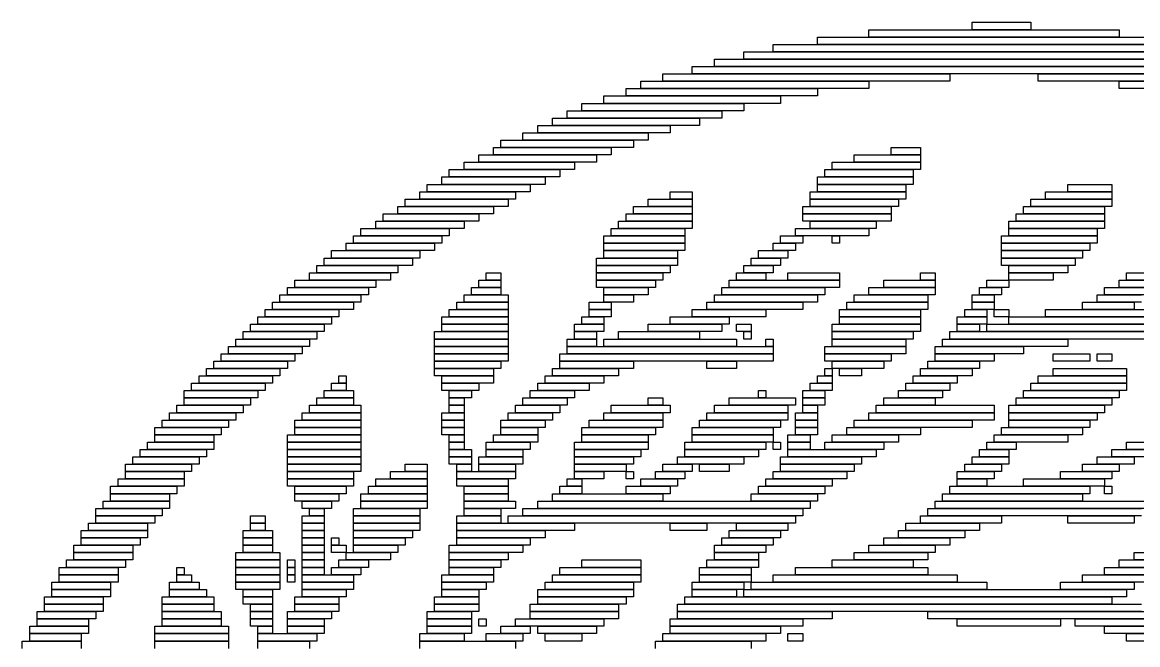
# Model space of a CAD drawing. Extents: x 366 to 658, y 363 to 661.
# Drawn here: x 380 to 531.5, y 576.5 to 661 of the extents above; entities that cross this region are included whole.
import ezdxf

# ---------------------------------------------------------------- set-up
doc = ezdxf.new("R2010")
doc.units = 0

msp = doc.modelspace()

# ---------------------------------------------------------------- linework, layer by layer
for p, q in [((509, 661), (517, 661)), ((509, 660), (509, 661)), ((517, 661), (517, 660)), ((495, 660), (529, 660)), ((495, 659), (495, 660)), ((517, 660), (509, 660)), ((529, 660), (529, 659)), ((482, 658), (542, 658)), ((482, 657), (482, 658)), ((488, 659), (537, 659)), ((488, 658), (488, 659)), ((537, 658), (488, 658)), ((529, 659), (495, 659)), ((474, 656), (551, 656)), ((474, 655), (474, 656)), ((478, 657), (547, 657)), ((478, 656), (478, 657)), ((547, 656), (478, 656)), ((542, 657), (482, 657)), ((471, 655), (554, 655)), ((471, 654), (471, 655)), ((551, 655), (474, 655)), ((464, 653), (495, 653)), ((464, 652), (464, 653)), ((467, 654), (506, 654)), ((467, 653), (467, 654)), ((506, 653), (467, 653)), ((554, 654), (471, 654)), ((495, 653), (495, 652)), ((506, 654), (506, 653)), ((518, 654), (557, 654)), ((518, 653), (518, 654)), ((557, 653), (518, 653)), ((529, 653), (560, 653)), ((529, 652), (529, 653)), ((462, 652), (488, 652)), ((462, 651), (462, 652)), ((495, 652), (464, 652)), ((488, 652), (488, 651)), ((560, 652), (529, 652)), ((456, 650), (478, 650)), ((456, 649), (456, 650)), ((459, 651), (483, 651)), ((459, 650), (459, 651)), ((483, 650), (459, 650)), ((488, 651), (462, 651)), ((478, 650), (478, 649)), ((483, 651), (483, 650)), ((454, 649), (475, 649)), ((454, 648), (454, 649)), ((478, 649), (456, 649)), ((475, 649), (475, 648)), ((450, 647), (468, 647)), ((450, 646), (450, 647)), ((452, 648), (472, 648)), ((452, 647), (452, 648)), ((472, 647), (452, 647)), ((475, 648), (454, 648)), ((468, 647), (468, 646)), ((472, 648), (472, 647)), ((448, 646), (465, 646)), ((448, 645), (448, 646)), ((468, 646), (450, 646)), ((465, 646), (465, 645)), ((444, 644), (460, 644)), ((444, 643), (444, 644)), ((445, 645), (463, 645)), ((445, 644), (445, 645)), ((463, 644), (445, 644)), ((465, 645), (448, 645)), ((460, 644), (460, 643)), ((463, 645), (463, 644)), ((498, 644), (502, 644)), ((498, 643), (498, 644)), ((502, 644), (502, 643)), ((442, 643), (458, 643)), ((442, 642), (442, 643)), ((460, 643), (444, 643)), ((458, 643), (458, 642)), ((493, 643), (502, 643)), ((493, 642), (493, 643)), ((502, 643), (498, 643)), ((502, 643), (502, 642)), ((438, 641), (453, 641)), ((438, 640), (438, 641)), ((440, 642), (455, 642)), ((440, 641), (440, 642)), ((455, 641), (440, 641)), ((458, 642), (442, 642)), ((453, 641), (453, 640)), ((455, 642), (455, 641)), ((489, 641), (501, 641)), ((489, 640), (489, 641)), ((490, 642), (502, 642)), ((490, 641), (490, 642)), ((502, 641), (490, 641)), ((502, 642), (493, 642)), ((501, 641), (501, 640)), ((502, 642), (502, 641)), ((437, 640), (451, 640)), ((437, 639), (437, 640)), ((453, 640), (438, 640)), ((451, 640), (451, 639)), ((488, 640), (501, 640)), ((488, 639), (488, 640)), ((501, 640), (489, 640)), ((501, 640), (501, 639)), ((434, 638), (447, 638)), ((434, 637), (434, 638)), ((435, 639), (449, 639)), ((435, 638), (435, 639)), ((449, 638), (435, 638)), ((451, 639), (437, 639)), ((447, 638), (447, 637)), ((449, 639), (449, 638)), ((468, 638), (471, 638)), ((468, 637), (468, 638)), ((471, 638), (471, 637)), ((487, 638), (500, 638)), ((487, 637), (487, 638)), ((501, 639), (488, 639)), ((488, 639), (500, 639)), ((488, 638), (488, 639)), ((500, 638), (488, 638)), ((500, 639), (500, 638)), ((500, 638), (500, 637)), ((519, 638), (528, 638)), ((519, 637), (519, 638)), ((522, 639), (528, 639)), ((522, 638), (522, 639)), ((528, 638), (522, 638)), ((528, 639), (528, 638)), ((528, 638), (528, 637)), ((432, 637), (446, 637)), ((432, 636), (432, 637)), ((447, 637), (434, 637)), ((446, 637), (446, 636)), ((465, 637), (471, 637)), ((465, 636), (465, 637)), ((471, 637), (468, 637)), ((471, 637), (471, 636)), ((500, 637), (487, 637)), ((487, 637), (499, 637)), ((487, 636), (487, 637)), ((499, 637), (499, 636)), ((517, 637), (528, 637)), ((517, 636), (517, 637)), ((528, 637), (519, 637)), ((528, 637), (528, 636)), ((429, 635), (442, 635)), ((429, 634), (429, 635)), ((431, 636), (444, 636)), ((431, 635), (431, 636)), ((444, 635), (431, 635)), ((446, 636), (432, 636)), ((442, 635), (442, 634)), ((444, 636), (444, 635)), ((462, 635), (471, 635)), ((462, 634), (462, 635)), ((463, 636), (471, 636)), ((463, 635), (463, 636)), ((471, 635), (463, 635)), ((471, 636), (465, 636)), ((471, 636), (471, 635)), ((471, 635), (471, 634)), ((486, 636), (498, 636)), ((486, 635), (486, 636)), ((498, 635), (486, 635)), ((486, 635), (498, 635)), ((486, 634), (486, 635)), ((499, 636), (487, 636)), ((498, 636), (498, 635)), ((498, 635), (498, 634)), ((515, 635), (527, 635)), ((515, 634), (515, 635)), ((516, 636), (527, 636)), ((516, 635), (516, 636)), ((527, 635), (516, 635)), ((528, 636), (517, 636)), ((527, 636), (527, 635)), ((527, 635), (527, 634)), ((428, 634), (440, 634)), ((428, 633), (428, 634)), ((442, 634), (429, 634)), ((440, 634), (440, 633)), ((461, 634), (471, 634)), ((461, 633), (461, 634)), ((471, 634), (462, 634)), ((471, 634), (471, 633)), ((498, 634), (486, 634)), ((487, 634), (496, 634)), ((487, 633), (487, 634)), ((496, 634), (496, 633)), ((514, 634), (527, 634)), ((514, 633), (514, 634)), ((527, 634), (515, 634)), ((527, 634), (527, 633)), ((425, 632), (437, 632)), ((425, 631), (425, 632)), ((426, 633), (438, 633)), ((426, 632), (426, 633)), ((438, 632), (426, 632)), ((440, 633), (428, 633)), ((437, 632), (437, 631)), ((438, 633), (438, 632)), ((459, 632), (470, 632)), ((459, 631), (459, 632)), ((460, 633), (470, 633)), ((460, 632), (460, 633)), ((470, 632), (460, 632)), ((471, 633), (461, 633)), ((470, 633), (470, 632)), ((470, 632), (470, 631)), ((483, 632), (486, 632)), ((483, 631), (483, 632)), ((485, 633), (495, 633)), ((485, 632), (485, 633)), ((495, 632), (485, 632)), ((486, 632), (486, 631)), ((496, 633), (487, 633)), ((490, 632), (491, 632)), ((490, 631), (490, 632)), ((491, 632), (491, 631)), ((495, 633), (495, 632)), ((513, 632), (526, 632)), ((513, 631), (513, 632)), ((527, 633), (514, 633)), ((514, 633), (526, 633)), ((514, 632), (514, 633)), ((526, 632), (514, 632)), ((526, 633), (526, 632)), ((526, 632), (526, 631)), ((424, 631), (436, 631)), ((424, 630), (424, 631)), ((437, 631), (425, 631)), ((436, 631), (436, 630)), ((470, 631), (459, 631)), ((459, 631), (470, 631)), ((459, 630), (459, 631)), ((470, 631), (470, 630)), ((482, 631), (485, 631)), ((482, 630), (482, 631)), ((486, 631), (483, 631)), ((485, 631), (485, 630)), ((491, 631), (490, 631)), ((526, 631), (513, 631)), ((513, 631), (525, 631)), ((513, 630), (513, 631)), ((525, 631), (525, 630)), ((421, 629), (433, 629)), ((421, 628), (421, 629)), ((422, 630), (434, 630)), ((422, 629), (422, 630)), ((434, 629), (422, 629)), ((436, 630), (424, 630)), ((433, 629), (433, 628)), ((434, 630), (434, 629)), ((458, 629), (469, 629)), ((458, 628), (458, 629)), ((470, 630), (459, 630)), ((459, 630), (469, 630)), ((459, 629), (459, 630)), ((469, 629), (459, 629)), ((469, 630), (469, 629)), ((469, 629), (469, 628)), ((479, 629), (483, 629)), ((479, 628), (479, 629)), ((480, 630), (484, 630)), ((480, 629), (480, 630)), ((484, 629), (480, 629)), ((485, 630), (482, 630)), ((483, 629), (483, 628)), ((484, 630), (484, 629)), ((525, 630), (513, 630)), ((513, 630), (524, 630)), ((513, 629), (513, 630)), ((524, 629), (513, 629)), ((513, 629), (523, 629)), ((513, 628), (513, 629)), ((523, 629), (523, 628)), ((524, 630), (524, 629)), ((420, 628), (431, 628)), ((420, 627), (420, 628)), ((433, 628), (421, 628)), ((431, 628), (431, 627)), ((469, 628), (458, 628)), ((458, 628), (468, 628)), ((458, 627), (458, 628)), ((468, 628), (468, 627)), ((478, 628), (482, 628)), ((478, 627), (478, 628)), ((483, 628), (479, 628)), ((482, 628), (482, 627)), ((523, 628), (513, 628)), ((514, 628), (522, 628)), ((514, 627), (514, 628)), ((522, 628), (522, 627)), ((417, 626), (428, 626)), ((417, 625), (417, 626)), ((419, 627), (430, 627)), ((419, 626), (419, 627)), ((430, 626), (419, 626)), ((431, 627), (420, 627)), ((428, 626), (428, 625)), ((430, 627), (430, 626)), ((442, 626), (445, 626)), ((442, 625), (442, 626)), ((443, 627), (445, 627)), ((443, 626), (443, 627)), ((445, 626), (443, 626)), ((445, 627), (445, 626)), ((445, 626), (445, 625)), ((468, 627), (458, 627)), ((458, 627), (467, 627)), ((458, 626), (458, 627)), ((467, 626), (458, 626)), ((458, 626), (466, 626)), ((458, 625), (458, 626)), ((466, 626), (466, 625)), ((467, 627), (467, 626)), ((476, 626), (491, 626)), ((476, 625), (476, 626)), ((477, 627), (481, 627)), ((477, 626), (477, 627)), ((481, 626), (477, 626)), ((482, 627), (478, 627)), ((481, 627), (481, 626)), ((484, 627), (491, 627)), ((484, 626), (484, 627)), ((491, 626), (484, 626)), ((491, 627), (491, 626)), ((491, 626), (491, 625)), ((497, 626), (504, 626)), ((497, 625), (497, 626)), ((502, 627), (504, 627)), ((502, 626), (502, 627)), ((504, 626), (502, 626)), ((504, 627), (504, 626)), ((504, 626), (504, 625)), ((511, 626), (514, 626)), ((511, 625), (511, 626)), ((522, 627), (514, 627)), ((514, 627), (520, 627)), ((514, 626), (514, 627)), ((520, 626), (514, 626)), ((514, 626), (514, 625)), ((520, 627), (520, 626)), ((529, 626), (534, 626)), ((529, 625), (529, 626)), ((530, 627), (535, 627)), ((530, 626), (530, 627)), ((535, 626), (530, 626)), ((416, 625), (427, 625)), ((416, 624), (416, 625)), ((428, 625), (417, 625)), ((427, 625), (427, 624)), ((441, 625), (445, 625)), ((441, 624), (441, 625)), ((445, 625), (442, 625)), ((445, 625), (445, 624)), ((466, 625), (458, 625)), ((459, 625), (465, 625)), ((459, 624), (459, 625)), ((465, 625), (465, 624)), ((475, 625), (489, 625)), ((475, 624), (475, 625)), ((491, 625), (476, 625)), ((489, 625), (489, 624)), ((495, 625), (504, 625)), ((495, 624), (495, 625)), ((504, 625), (497, 625)), ((504, 625), (504, 624)), ((510, 625), (513, 625)), ((510, 624), (510, 625)), ((514, 625), (511, 625)), ((513, 625), (513, 624)), ((527, 625), (533, 625)), ((527, 624), (527, 625)), ((534, 625), (529, 625)), ((414, 623), (425, 623)), ((414, 622), (414, 623)), ((415, 624), (426, 624)), ((415, 623), (415, 624)), ((426, 623), (415, 623)), ((427, 624), (416, 624)), ((425, 623), (425, 622)), ((426, 624), (426, 623)), ((439, 623), (446, 623)), ((439, 622), (439, 623)), ((440, 624), (446, 624)), ((440, 623), (440, 624)), ((446, 623), (440, 623)), ((445, 624), (441, 624)), ((446, 624), (446, 623)), ((446, 623), (446, 622)), ((457, 623), (460, 623)), ((457, 622), (457, 623)), ((465, 624), (459, 624)), ((459, 624), (463, 624)), ((459, 623), (459, 624)), ((463, 623), (459, 623)), ((460, 623), (460, 622)), ((463, 624), (463, 623)), ((473, 623), (486, 623)), ((473, 622), (473, 623)), ((474, 624), (488, 624)), ((474, 623), (474, 624)), ((488, 623), (474, 623)), ((489, 624), (475, 624)), ((486, 623), (486, 622)), ((488, 624), (488, 623)), ((492, 623), (503, 623)), ((492, 622), (492, 623)), ((493, 624), (503, 624)), ((493, 623), (493, 624)), ((503, 623), (493, 623)), ((504, 624), (495, 624)), ((503, 624), (503, 623)), ((503, 623), (503, 622)), ((509, 624), (512, 624)), ((509, 623), (509, 624)), ((512, 623), (509, 623)), ((509, 623), (512, 623)), ((509, 622), (509, 623)), ((513, 624), (510, 624)), ((512, 624), (512, 623)), ((512, 623), (512, 622)), ((524, 623), (531, 623)), ((524, 622), (524, 623)), ((526, 624), (532, 624)), ((526, 623), (526, 624)), ((532, 623), (526, 623)), ((533, 624), (527, 624)), ((531, 623), (531, 622)), ((413, 622), (423, 622)), ((413, 621), (413, 622)), ((425, 622), (414, 622)), ((423, 622), (423, 621)), ((438, 622), (446, 622)), ((438, 621), (438, 622)), ((446, 622), (439, 622)), ((446, 622), (446, 621)), ((460, 622), (457, 622)), ((457, 622), (460, 622)), ((457, 621), (457, 622)), ((460, 622), (460, 621)), ((471, 622), (481, 622)), ((471, 621), (471, 622)), ((486, 622), (473, 622)), ((481, 622), (481, 621)), ((491, 622), (502, 622)), ((491, 621), (491, 622)), ((503, 622), (492, 622)), ((502, 622), (502, 621)), ((508, 622), (511, 622)), ((508, 621), (508, 622)), ((512, 622), (509, 622)), ((511, 622), (511, 621)), ((512, 622), (514, 622)), ((512, 621), (512, 622)), ((514, 622), (514, 621)), ((519, 622), (543, 622)), ((519, 621), (519, 622)), ((531, 622), (524, 622)), ((411, 620), (421, 620)), ((411, 619), (411, 620)), ((412, 621), (422, 621)), ((412, 620), (412, 621)), ((422, 620), (412, 620)), ((423, 621), (413, 621)), ((421, 620), (421, 619)), ((422, 621), (422, 620)), ((437, 621), (446, 621)), ((437, 620), (437, 621)), ((446, 620), (437, 620)), ((437, 620), (446, 620)), ((437, 619), (437, 620)), ((446, 621), (438, 621)), ((446, 621), (446, 620)), ((446, 620), (446, 619)), ((455, 620), (459, 620)), ((455, 619), (455, 620)), ((456, 621), (459, 621)), ((456, 620), (456, 621)), ((459, 620), (456, 620)), ((460, 621), (457, 621)), ((459, 621), (459, 620)), ((459, 620), (459, 619)), ((465, 620), (475, 620)), ((465, 619), (465, 620)), ((468, 621), (476, 621)), ((468, 620), (468, 621)), ((476, 620), (468, 620)), ((481, 621), (471, 621)), ((475, 620), (475, 619)), ((476, 621), (476, 620)), ((477, 620), (479, 620)), ((477, 619), (477, 620)), ((479, 620), (479, 619)), ((490, 620), (502, 620)), ((490, 619), (490, 620)), ((502, 621), (491, 621)), ((491, 621), (502, 621)), ((491, 620), (491, 621)), ((502, 620), (491, 620)), ((502, 621), (502, 620)), ((502, 620), (502, 619)), ((507, 621), (511, 621)), ((507, 620), (507, 621)), ((511, 620), (507, 620)), ((507, 620), (510, 620)), ((507, 619), (507, 620)), ((511, 621), (508, 621)), ((510, 620), (510, 619)), ((511, 621), (511, 620)), ((511, 620), (538, 620)), ((511, 619), (511, 620)), ((514, 621), (512, 621)), ((514, 621), (540, 621)), ((514, 620), (514, 621)), ((540, 620), (514, 620)), ((543, 621), (519, 621)), ((410, 619), (420, 619)), ((410, 618), (410, 619)), ((421, 619), (411, 619)), ((420, 619), (420, 618)), ((436, 619), (446, 619)), ((436, 618), (436, 619)), ((446, 619), (437, 619)), ((446, 619), (446, 618)), ((459, 619), (455, 619)), ((455, 619), (458, 619)), ((455, 618), (455, 619)), ((458, 619), (458, 618)), ((461, 619), (472, 619)), ((461, 618), (461, 619)), ((475, 619), (465, 619)), ((472, 619), (472, 618)), ((479, 619), (477, 619)), ((478, 619), (479, 619)), ((478, 618), (478, 619)), ((479, 619), (479, 618)), ((502, 619), (490, 619)), ((490, 619), (501, 619)), ((490, 618), (490, 619)), ((501, 619), (501, 618)), ((506, 619), (535, 619)), ((506, 618), (506, 619)), ((510, 619), (507, 619)), ((538, 619), (511, 619)), ((408, 617), (418, 617)), ((408, 616), (408, 617)), ((409, 618), (419, 618)), ((409, 617), (409, 618)), ((419, 617), (409, 617)), ((420, 618), (410, 618)), ((418, 617), (418, 616)), ((419, 618), (419, 617)), ((446, 618), (436, 618)), ((436, 618), (446, 618)), ((436, 617), (436, 618)), ((446, 617), (436, 617)), ((436, 617), (446, 617)), ((436, 616), (436, 617)), ((446, 618), (446, 617)), ((446, 617), (446, 616)), ((454, 618), (458, 618)), ((454, 617), (454, 618)), ((458, 617), (454, 617)), ((454, 617), (482, 617)), ((454, 616), (454, 617)), ((458, 618), (455, 618)), ((458, 618), (458, 617)), ((459, 618), (477, 618)), ((459, 617), (459, 618)), ((477, 617), (459, 617)), ((472, 618), (461, 618)), ((477, 618), (477, 617)), ((479, 618), (478, 618)), ((481, 618), (482, 618)), ((481, 617), (481, 618)), ((482, 617), (481, 617)), ((482, 618), (482, 617)), ((482, 617), (482, 616)), ((489, 617), (500, 617)), ((489, 616), (489, 617)), ((501, 618), (490, 618)), ((490, 618), (500, 618)), ((490, 617), (490, 618)), ((500, 617), (490, 617)), ((500, 618), (500, 617)), ((500, 617), (500, 616)), ((504, 617), (516, 617)), ((504, 616), (504, 617)), ((505, 618), (522, 618)), ((505, 617), (505, 618)), ((522, 617), (505, 617)), ((535, 618), (506, 618)), ((516, 617), (516, 616)), ((522, 618), (522, 617)), ((407, 616), (417, 616)), ((407, 615), (407, 616)), ((418, 616), (408, 616)), ((417, 616), (417, 615)), ((446, 616), (436, 616)), ((436, 616), (446, 616)), ((436, 615), (436, 616)), ((446, 616), (446, 615)), ((453, 616), (482, 616)), ((453, 615), (453, 616)), ((482, 616), (454, 616)), ((482, 616), (482, 615)), ((500, 616), (489, 616)), ((489, 616), (498, 616)), ((489, 615), (489, 616)), ((498, 616), (498, 615)), ((516, 616), (504, 616)), ((504, 616), (512, 616)), ((504, 615), (504, 616)), ((512, 616), (512, 615)), ((520, 616), (525, 616)), ((520, 615), (520, 616)), ((525, 616), (525, 615)), ((526, 616), (528, 616)), ((526, 615), (526, 616)), ((528, 616), (528, 615)), ((405, 614), (415, 614)), ((405, 613), (405, 614)), ((406, 615), (416, 615)), ((406, 614), (406, 615)), ((416, 614), (406, 614)), ((417, 615), (407, 615)), ((415, 614), (415, 613)), ((416, 615), (416, 614)), ((446, 615), (436, 615)), ((436, 615), (445, 615)), ((436, 614), (436, 615)), ((445, 614), (436, 614)), ((436, 614), (444, 614)), ((436, 613), (436, 614)), ((444, 614), (444, 613)), ((445, 615), (445, 614)), ((452, 614), (461, 614)), ((452, 613), (452, 614)), ((482, 615), (453, 615)), ((453, 615), (463, 615)), ((453, 614), (453, 615)), ((463, 614), (453, 614)), ((461, 614), (461, 613)), ((463, 615), (463, 614)), ((473, 615), (477, 615)), ((473, 614), (473, 615)), ((477, 614), (473, 614)), ((477, 615), (477, 614)), ((498, 615), (489, 615)), ((489, 614), (490, 614)), ((489, 613), (489, 614)), ((490, 615), (497, 615)), ((490, 614), (490, 615)), ((497, 614), (490, 614)), ((490, 614), (490, 613)), ((491, 614), (494, 614)), ((491, 613), (491, 614)), ((494, 614), (494, 613)), ((497, 615), (497, 614)), ((502, 614), (509, 614)), ((502, 613), (502, 614)), ((503, 615), (510, 615)), ((503, 614), (503, 615)), ((510, 614), (503, 614)), ((512, 615), (504, 615)), ((509, 614), (509, 613)), ((510, 615), (510, 614)), ((525, 615), (520, 615)), ((520, 614), (530, 614)), ((520, 613), (520, 614)), ((528, 615), (526, 615)), ((530, 614), (530, 613)), ((404, 613), (414, 613)), ((404, 612), (404, 613)), ((415, 613), (405, 613)), ((414, 613), (414, 612)), ((423, 613), (424, 613)), ((423, 612), (423, 613)), ((424, 613), (424, 612)), ((444, 613), (436, 613)), ((437, 613), (444, 613)), ((437, 612), (437, 613)), ((444, 613), (444, 612)), ((451, 613), (459, 613)), ((451, 612), (451, 613)), ((461, 613), (452, 613)), ((459, 613), (459, 612)), ((488, 613), (490, 613)), ((488, 612), (488, 613)), ((490, 613), (489, 613)), ((490, 613), (490, 612)), ((494, 613), (491, 613)), ((501, 613), (507, 613)), ((501, 612), (501, 613)), ((509, 613), (502, 613)), ((507, 613), (507, 612)), ((518, 613), (530, 613)), ((518, 612), (518, 613)), ((530, 613), (520, 613)), ((530, 613), (530, 612)), ((402, 611), (412, 611)), ((402, 610), (402, 611)), ((403, 612), (413, 612)), ((403, 611), (403, 612)), ((413, 611), (403, 611)), ((414, 612), (404, 612)), ((412, 611), (412, 610)), ((413, 612), (413, 611)), ((421, 611), (425, 611)), ((421, 610), (421, 611)), ((422, 612), (424, 612)), ((422, 611), (422, 612)), ((424, 611), (422, 611)), ((424, 612), (423, 612)), ((424, 612), (424, 611)), ((425, 611), (425, 610)), ((444, 612), (437, 612)), ((437, 612), (442, 612)), ((437, 611), (437, 612)), ((442, 611), (437, 611)), ((438, 611), (441, 611)), ((438, 610), (438, 611)), ((441, 611), (441, 610)), ((442, 612), (442, 611)), ((449, 611), (455, 611)), ((449, 610), (449, 611)), ((450, 612), (457, 612)), ((450, 611), (450, 612)), ((457, 611), (450, 611)), ((459, 612), (451, 612)), ((455, 611), (455, 610)), ((457, 612), (457, 611)), ((480, 611), (481, 611)), ((480, 610), (480, 611)), ((481, 611), (481, 610)), ((486, 611), (489, 611)), ((486, 610), (486, 611)), ((487, 612), (490, 612)), ((487, 611), (487, 612)), ((490, 611), (487, 611)), ((490, 612), (488, 612)), ((489, 611), (489, 610)), ((490, 612), (490, 611)), ((499, 611), (505, 611)), ((499, 610), (499, 611)), ((500, 612), (506, 612)), ((500, 611), (500, 612)), ((506, 611), (500, 611)), ((507, 612), (501, 612)), ((505, 611), (505, 610)), ((506, 612), (506, 611)), ((516, 611), (529, 611)), ((516, 610), (516, 611)), ((517, 612), (530, 612)), ((517, 611), (517, 612)), ((530, 611), (517, 611)), ((530, 612), (518, 612)), ((529, 611), (529, 610)), ((530, 612), (530, 611)), ((412, 610), (402, 610)), ((402, 610), (411, 610)), ((402, 609), (402, 610)), ((411, 610), (411, 609)), ((420, 610), (425, 610)), ((420, 609), (420, 610)), ((425, 610), (421, 610)), ((425, 610), (425, 609)), ((441, 610), (438, 610)), ((438, 610), (440, 610)), ((438, 609), (438, 610)), ((440, 610), (440, 609)), ((448, 610), (454, 610)), ((448, 609), (448, 610)), ((455, 610), (449, 610)), ((454, 610), (454, 609)), ((465, 610), (467, 610)), ((465, 609), (465, 610)), ((467, 610), (467, 609)), ((476, 610), (485, 610)), ((476, 609), (476, 610)), ((481, 610), (480, 610)), ((485, 610), (485, 609)), ((489, 610), (486, 610)), ((486, 610), (489, 610)), ((486, 609), (486, 610)), ((489, 610), (489, 609)), ((497, 610), (504, 610)), ((497, 609), (497, 610)), ((505, 610), (499, 610)), ((504, 610), (504, 609)), ((515, 610), (528, 610)), ((515, 609), (515, 610)), ((529, 610), (516, 610)), ((528, 610), (528, 609)), ((400, 608), (409, 608)), ((400, 607), (400, 608)), ((401, 609), (410, 609)), ((401, 608), (401, 609)), ((410, 608), (401, 608)), ((411, 609), (402, 609)), ((409, 608), (409, 607)), ((410, 609), (410, 608)), ((418, 608), (426, 608)), ((418, 607), (418, 608)), ((419, 609), (426, 609)), ((419, 608), (419, 609)), ((426, 608), (419, 608)), ((425, 609), (420, 609)), ((426, 609), (426, 608)), ((426, 608), (426, 607)), ((437, 608), (440, 608)), ((437, 607), (437, 608)), ((440, 609), (438, 609)), ((438, 609), (440, 609)), ((438, 608), (438, 609)), ((440, 608), (438, 608)), ((440, 609), (440, 608)), ((440, 608), (440, 607)), ((446, 608), (452, 608)), ((446, 607), (446, 608)), ((447, 609), (453, 609)), ((447, 608), (447, 609)), ((453, 608), (447, 608)), ((454, 609), (448, 609)), ((452, 608), (452, 607)), ((453, 609), (453, 608)), ((459, 608), (467, 608)), ((459, 607), (459, 608)), ((460, 609), (468, 609)), ((460, 608), (460, 609)), ((468, 608), (460, 608)), ((467, 609), (465, 609)), ((467, 608), (467, 607)), ((468, 609), (468, 608)), ((473, 608), (484, 608)), ((473, 607), (473, 608)), ((474, 609), (484, 609)), ((474, 608), (474, 609)), ((484, 608), (474, 608)), ((485, 609), (476, 609)), ((484, 609), (484, 608)), ((484, 608), (484, 607)), ((485, 608), (488, 608)), ((485, 607), (485, 608)), ((489, 609), (486, 609)), ((486, 609), (488, 609)), ((486, 608), (486, 609)), ((488, 608), (486, 608)), ((488, 609), (488, 608)), ((488, 608), (488, 607)), ((495, 608), (512, 608)), ((495, 607), (495, 608)), ((496, 609), (512, 609)), ((496, 608), (496, 609)), ((512, 608), (496, 608)), ((504, 609), (497, 609)), ((512, 609), (512, 608)), ((512, 608), (512, 607)), ((514, 609), (527, 609)), ((514, 608), (514, 609)), ((527, 608), (514, 608)), ((514, 608), (526, 608)), ((514, 607), (514, 608)), ((528, 609), (515, 609)), ((526, 608), (526, 607)), ((527, 609), (527, 608)), ((398, 606), (407, 606)), ((398, 605), (398, 606)), ((399, 607), (408, 607)), ((399, 606), (399, 607)), ((408, 606), (399, 606)), ((409, 607), (400, 607)), ((407, 606), (407, 605)), ((408, 607), (408, 606)), ((417, 607), (426, 607)), ((417, 606), (417, 607)), ((426, 606), (417, 606)), ((417, 606), (426, 606)), ((417, 605), (417, 606)), ((426, 607), (418, 607)), ((426, 607), (426, 606)), ((426, 606), (426, 605)), ((440, 607), (437, 607)), ((437, 607), (440, 607)), ((437, 606), (437, 607)), ((440, 606), (437, 606)), ((437, 606), (440, 606)), ((437, 605), (437, 606)), ((440, 607), (440, 606)), ((440, 606), (440, 605)), ((445, 607), (451, 607)), ((445, 606), (445, 607)), ((451, 606), (445, 606)), ((445, 606), (450, 606)), ((445, 605), (445, 606)), ((452, 607), (446, 607)), ((450, 606), (450, 605)), ((451, 607), (451, 606)), ((456, 606), (466, 606)), ((456, 605), (456, 606)), ((457, 607), (467, 607)), ((457, 606), (457, 607)), ((467, 606), (457, 606)), ((467, 607), (459, 607)), ((466, 606), (466, 605)), ((467, 607), (467, 606)), ((471, 606), (482, 606)), ((471, 605), (471, 606)), ((472, 607), (483, 607)), ((472, 606), (472, 607)), ((483, 606), (472, 606)), ((484, 607), (473, 607)), ((482, 606), (482, 605)), ((483, 607), (483, 606)), ((488, 607), (485, 607)), ((485, 607), (488, 607)), ((485, 606), (485, 607)), ((488, 606), (485, 606)), ((485, 606), (488, 606)), ((485, 605), (485, 606)), ((488, 607), (488, 606)), ((488, 606), (488, 605)), ((492, 606), (502, 606)), ((492, 605), (492, 606)), ((493, 607), (509, 607)), ((493, 606), (493, 607)), ((509, 606), (493, 606)), ((512, 607), (495, 607)), ((502, 606), (502, 605)), ((509, 607), (509, 606)), ((513, 606), (524, 606)), ((513, 605), (513, 606)), ((526, 607), (514, 607)), ((514, 607), (525, 607)), ((514, 606), (514, 607)), ((525, 606), (514, 606)), ((524, 606), (524, 605)), ((525, 607), (525, 606)), ((407, 605), (398, 605)), ((398, 605), (406, 605)), ((398, 604), (398, 605)), ((406, 605), (406, 604)), ((416, 605), (426, 605)), ((416, 604), (416, 605)), ((426, 605), (417, 605)), ((426, 605), (426, 604)), ((440, 605), (437, 605)), ((438, 605), (440, 605)), ((438, 604), (438, 605)), ((440, 605), (440, 604)), ((444, 605), (450, 605)), ((444, 604), (444, 605)), ((450, 605), (445, 605)), ((450, 605), (450, 604)), ((466, 605), (456, 605)), ((456, 605), (465, 605)), ((456, 604), (456, 605)), ((465, 605), (465, 604)), ((482, 605), (471, 605)), ((471, 605), (482, 605)), ((471, 604), (471, 605)), ((482, 605), (482, 604)), ((484, 605), (487, 605)), ((484, 604), (484, 605)), ((488, 605), (485, 605)), ((487, 605), (487, 604)), ((490, 605), (499, 605)), ((490, 604), (490, 605)), ((502, 605), (492, 605)), ((499, 605), (499, 604)), ((512, 605), (522, 605)), ((512, 604), (512, 605)), ((524, 605), (513, 605)), ((522, 605), (522, 604)), ((396, 603), (405, 603)), ((396, 602), (396, 603)), ((397, 604), (406, 604)), ((397, 603), (397, 604)), ((406, 603), (397, 603)), ((406, 604), (398, 604)), ((405, 603), (405, 602)), ((406, 604), (406, 603)), ((426, 604), (416, 604)), ((416, 604), (426, 604)), ((416, 603), (416, 604)), ((426, 603), (416, 603)), ((416, 603), (426, 603)), ((416, 602), (416, 603)), ((426, 604), (426, 603)), ((426, 603), (426, 602)), ((440, 604), (438, 604)), ((438, 604), (440, 604)), ((438, 603), (438, 604)), ((440, 603), (438, 603)), ((438, 603), (441, 603)), ((438, 602), (438, 603)), ((440, 604), (440, 603)), ((441, 603), (441, 602)), ((443, 604), (449, 604)), ((443, 603), (443, 604)), ((449, 603), (443, 603)), ((443, 603), (448, 603)), ((443, 602), (443, 603)), ((450, 604), (444, 604)), ((448, 603), (448, 602)), ((449, 604), (449, 603)), ((455, 604), (465, 604)), ((455, 603), (455, 604)), ((465, 603), (455, 603)), ((455, 603), (464, 603)), ((455, 602), (455, 603)), ((465, 604), (456, 604)), ((464, 603), (464, 602)), ((465, 604), (465, 603)), ((470, 604), (481, 604)), ((470, 603), (470, 604)), ((481, 603), (470, 603)), ((470, 603), (480, 603)), ((470, 602), (470, 603)), ((482, 604), (471, 604)), ((480, 603), (480, 602)), ((481, 604), (481, 603)), ((482, 604), (483, 604)), ((482, 603), (482, 604)), ((483, 603), (482, 603)), ((483, 604), (483, 603)), ((487, 604), (484, 604)), ((484, 604), (487, 604)), ((484, 603), (484, 604)), ((487, 603), (484, 603)), ((484, 603), (496, 603)), ((484, 602), (484, 603)), ((487, 604), (487, 603)), ((489, 604), (497, 604)), ((489, 603), (489, 604)), ((497, 603), (489, 603)), ((499, 604), (490, 604)), ((496, 603), (496, 602)), ((497, 604), (497, 603)), ((510, 603), (514, 603)), ((510, 602), (510, 603)), ((511, 604), (515, 604)), ((511, 603), (511, 604)), ((515, 603), (511, 603)), ((522, 604), (512, 604)), ((514, 603), (514, 602)), ((515, 604), (515, 603)), ((528, 603), (544, 603)), ((528, 602), (528, 603)), ((530, 604), (545, 604)), ((530, 603), (530, 604)), ((545, 603), (530, 603)), ((395, 602), (404, 602)), ((395, 601), (395, 602)), ((405, 602), (396, 602)), ((404, 602), (404, 601)), ((426, 602), (416, 602)), ((416, 602), (426, 602)), ((416, 601), (416, 602)), ((426, 602), (426, 601)), ((441, 602), (438, 602)), ((438, 602), (441, 602)), ((438, 601), (438, 602)), ((441, 602), (441, 601)), ((442, 602), (448, 602)), ((442, 601), (442, 602)), ((448, 602), (443, 602)), ((448, 602), (448, 601)), ((464, 602), (455, 602)), ((455, 602), (463, 602)), ((455, 601), (455, 602)), ((463, 602), (463, 601)), ((469, 602), (478, 602)), ((469, 601), (469, 602)), ((480, 602), (470, 602)), ((478, 602), (478, 601)), ((483, 602), (494, 602)), ((483, 601), (483, 602)), ((496, 602), (484, 602)), ((494, 602), (494, 601)), ((509, 602), (514, 602)), ((509, 601), (509, 602)), ((514, 602), (510, 602)), ((514, 602), (514, 601)), ((526, 602), (531, 602)), ((526, 601), (526, 602)), ((544, 602), (528, 602)), ((531, 602), (531, 601)), ((394, 601), (403, 601)), ((394, 600), (394, 601)), ((403, 600), (394, 600)), ((394, 600), (402, 600)), ((394, 599), (394, 600)), ((404, 601), (395, 601)), ((402, 600), (402, 599)), ((403, 601), (403, 600)), ((426, 601), (416, 601)), ((416, 601), (426, 601)), ((416, 600), (416, 601)), ((426, 600), (416, 600)), ((416, 600), (425, 600)), ((416, 599), (416, 600)), ((425, 600), (425, 599)), ((426, 601), (426, 600)), ((430, 600), (435, 600)), ((430, 599), (430, 600)), ((432, 601), (435, 601)), ((432, 600), (432, 601)), ((435, 600), (432, 600)), ((435, 601), (435, 600)), ((435, 600), (435, 599)), ((441, 601), (438, 601)), ((439, 601), (441, 601)), ((439, 600), (439, 601)), ((441, 600), (439, 600)), ((439, 600), (447, 600)), ((439, 599), (439, 600)), ((441, 601), (441, 600)), ((448, 601), (442, 601)), ((442, 601), (447, 601)), ((442, 600), (442, 601)), ((447, 600), (442, 600)), ((447, 601), (447, 600)), ((447, 600), (447, 599)), ((463, 601), (455, 601)), ((455, 601), (462, 601)), ((455, 600), (455, 601)), ((462, 600), (455, 600)), ((455, 600), (459, 600)), ((455, 599), (455, 600)), ((459, 600), (459, 599)), ((462, 601), (462, 600)), ((462, 600), (463, 600)), ((462, 599), (462, 600)), ((463, 600), (463, 599)), ((466, 600), (470, 600)), ((466, 599), (466, 600)), ((467, 601), (471, 601)), ((467, 600), (467, 601)), ((471, 600), (467, 600)), ((478, 601), (469, 601)), ((470, 600), (470, 599)), ((471, 601), (471, 600)), ((472, 601), (476, 601)), ((472, 600), (472, 601)), ((476, 600), (472, 600)), ((476, 601), (476, 600)), ((482, 600), (492, 600)), ((482, 599), (482, 600)), ((494, 601), (483, 601)), ((483, 601), (493, 601)), ((483, 600), (483, 601)), ((493, 600), (483, 600)), ((492, 600), (492, 599)), ((493, 601), (493, 600)), ((507, 600), (512, 600)), ((507, 599), (507, 600)), ((508, 601), (513, 601)), ((508, 600), (508, 601)), ((513, 600), (508, 600)), ((514, 601), (509, 601)), ((512, 600), (512, 599)), ((513, 601), (513, 600)), ((521, 600), (528, 600)), ((521, 599), (521, 600)), ((524, 601), (529, 601)), ((524, 600), (524, 601)), ((529, 600), (524, 600)), ((531, 601), (526, 601)), ((528, 600), (528, 599)), ((529, 601), (529, 600)), ((393, 599), (402, 599)), ((393, 598), (393, 599)), ((402, 599), (394, 599)), ((402, 599), (402, 598)), ((425, 599), (416, 599)), ((416, 599), (425, 599)), ((416, 598), (416, 599)), ((425, 599), (425, 598)), ((428, 599), (435, 599)), ((428, 598), (428, 599)), ((435, 599), (430, 599)), ((435, 599), (435, 598)), ((447, 599), (439, 599)), ((439, 599), (446, 599)), ((439, 598), (439, 599)), ((446, 599), (446, 598)), ((454, 599), (456, 599)), ((454, 598), (454, 599)), ((459, 599), (455, 599)), ((456, 599), (456, 598)), ((463, 599), (462, 599)), ((464, 599), (469, 599)), ((464, 598), (464, 599)), ((470, 599), (466, 599)), ((469, 599), (469, 598)), ((481, 599), (490, 599)), ((481, 598), (481, 599)), ((492, 599), (482, 599)), ((490, 599), (490, 598)), ((512, 599), (507, 599)), ((507, 599), (511, 599)), ((507, 598), (507, 599)), ((511, 599), (511, 598)), ((516, 599), (527, 599)), ((516, 598), (516, 599)), ((528, 599), (521, 599)), ((527, 599), (527, 598)), ((392, 598), (401, 598)), ((392, 597), (392, 598)), ((401, 597), (392, 597)), ((392, 597), (400, 597)), ((392, 596), (392, 597)), ((402, 598), (393, 598)), ((400, 597), (400, 596)), ((401, 598), (401, 597)), ((425, 598), (416, 598)), ((417, 598), (424, 598)), ((417, 597), (417, 598)), ((424, 597), (417, 597)), ((417, 597), (423, 597)), ((417, 596), (417, 597)), ((423, 597), (423, 596)), ((424, 598), (424, 597)), ((426, 597), (435, 597)), ((426, 596), (426, 597)), ((427, 598), (435, 598)), ((427, 597), (427, 598)), ((435, 597), (427, 597)), ((435, 598), (428, 598)), ((435, 598), (435, 597)), ((435, 597), (435, 596)), ((446, 598), (439, 598)), ((440, 598), (446, 598)), ((440, 597), (440, 598)), ((446, 597), (440, 597)), ((440, 597), (446, 597)), ((440, 596), (440, 597)), ((446, 598), (446, 597)), ((446, 597), (446, 596)), ((452, 597), (467, 597)), ((452, 596), (452, 597)), ((453, 598), (456, 598)), ((453, 597), (453, 598)), ((456, 597), (453, 597)), ((456, 598), (454, 598)), ((456, 598), (456, 597)), ((462, 598), (468, 598)), ((462, 597), (462, 598)), ((468, 597), (462, 597)), ((469, 598), (464, 598)), ((467, 597), (467, 596)), ((468, 598), (468, 597)), ((479, 597), (488, 597)), ((479, 596), (479, 597)), ((480, 598), (489, 598)), ((480, 597), (480, 598)), ((489, 597), (480, 597)), ((490, 598), (481, 598)), ((488, 597), (488, 596)), ((489, 598), (489, 597)), ((505, 597), (524, 597)), ((505, 596), (505, 597)), ((506, 598), (525, 598)), ((506, 597), (506, 598)), ((525, 597), (506, 597)), ((511, 598), (507, 598)), ((527, 598), (516, 598)), ((524, 597), (524, 596)), ((525, 598), (525, 597)), ((527, 598), (528, 598)), ((527, 597), (527, 598)), ((528, 597), (527, 597)), ((528, 598), (528, 597)), ((391, 596), (400, 596)), ((391, 595), (391, 596)), ((400, 596), (392, 596)), ((400, 596), (400, 595)), ((423, 596), (417, 596)), ((418, 596), (422, 596)), ((418, 595), (418, 596)), ((422, 596), (422, 595)), ((435, 596), (426, 596)), ((426, 596), (435, 596)), ((426, 595), (426, 596)), ((435, 596), (435, 595)), ((446, 596), (440, 596)), ((440, 596), (447, 596)), ((440, 595), (440, 596)), ((447, 596), (447, 595)), ((450, 596), (487, 596)), ((450, 595), (450, 596)), ((467, 596), (452, 596)), ((488, 596), (479, 596)), ((487, 596), (487, 595)), ((504, 596), (533, 596)), ((504, 595), (504, 596)), ((524, 596), (505, 596)), ((390, 595), (399, 595)), ((390, 594), (390, 595)), ((399, 594), (390, 594)), ((390, 594), (398, 594)), ((390, 593), (390, 594)), ((400, 595), (391, 595)), ((398, 594), (398, 593)), ((399, 595), (399, 594)), ((411, 594), (413, 594)), ((411, 593), (411, 594)), ((413, 594), (413, 593)), ((422, 595), (418, 595)), ((418, 594), (421, 594)), ((418, 593), (418, 594)), ((419, 595), (421, 595)), ((419, 594), (419, 595)), ((421, 594), (419, 594)), ((421, 595), (421, 594)), ((421, 594), (421, 593)), ((425, 595), (434, 595)), ((425, 594), (425, 595)), ((434, 594), (425, 594)), ((425, 594), (434, 594)), ((425, 593), (425, 594)), ((435, 595), (426, 595)), ((434, 595), (434, 594)), ((434, 594), (434, 593)), ((439, 594), (445, 594)), ((439, 593), (439, 594)), ((447, 595), (440, 595)), ((440, 595), (445, 595)), ((440, 594), (440, 595)), ((445, 594), (440, 594)), ((445, 595), (445, 594)), ((445, 594), (445, 593)), ((446, 594), (485, 594)), ((446, 593), (446, 594)), ((448, 595), (486, 595)), ((448, 594), (448, 595)), ((486, 594), (448, 594)), ((487, 595), (450, 595)), ((485, 594), (485, 593)), ((486, 595), (486, 594)), ((502, 594), (513, 594)), ((502, 593), (502, 594)), ((503, 595), (532, 595)), ((503, 594), (503, 595)), ((532, 594), (503, 594)), ((533, 595), (504, 595)), ((513, 594), (513, 593)), ((522, 594), (531, 594)), ((522, 593), (522, 594)), ((531, 594), (531, 593)), ((389, 593), (397, 593)), ((389, 592), (389, 593)), ((398, 593), (390, 593)), ((397, 593), (397, 592)), ((413, 593), (411, 593)), ((411, 593), (413, 593)), ((411, 592), (411, 593)), ((413, 593), (413, 592)), ((421, 593), (418, 593)), ((418, 593), (421, 593)), ((418, 592), (418, 593)), ((421, 593), (421, 592)), ((434, 593), (425, 593)), ((425, 593), (434, 593)), ((425, 592), (425, 593)), ((434, 593), (434, 592)), ((445, 593), (439, 593)), ((439, 593), (455, 593)), ((439, 592), (439, 593)), ((485, 593), (446, 593)), ((455, 593), (455, 592)), ((468, 593), (473, 593)), ((468, 592), (468, 593)), ((473, 593), (473, 592)), ((477, 593), (484, 593)), ((477, 592), (477, 593)), ((484, 593), (484, 592)), ((500, 593), (510, 593)), ((500, 592), (500, 593)), ((513, 593), (502, 593)), ((510, 593), (510, 592)), ((531, 593), (522, 593)), ((388, 592), (397, 592)), ((388, 591), (388, 592)), ((397, 591), (388, 591)), ((388, 591), (396, 591)), ((388, 590), (388, 591)), ((397, 592), (389, 592)), ((396, 591), (396, 590)), ((397, 592), (397, 591)), ((410, 592), (414, 592)), ((410, 591), (410, 592)), ((414, 591), (410, 591)), ((410, 591), (414, 591)), ((410, 590), (410, 591)), ((413, 592), (411, 592)), ((414, 592), (414, 591)), ((414, 591), (414, 590)), ((421, 592), (418, 592)), ((418, 592), (421, 592)), ((418, 591), (418, 592)), ((421, 591), (418, 591)), ((418, 591), (421, 591)), ((418, 590), (418, 591)), ((421, 592), (421, 591)), ((421, 591), (421, 590)), ((422, 591), (423, 591)), ((422, 590), (422, 591)), ((423, 591), (423, 590)), ((434, 592), (425, 592)), ((425, 592), (433, 592)), ((425, 591), (425, 592)), ((433, 591), (425, 591)), ((425, 591), (432, 591)), ((425, 590), (425, 591)), ((432, 591), (432, 590)), ((433, 592), (433, 591)), ((455, 592), (439, 592)), ((439, 592), (451, 592)), ((439, 591), (439, 592)), ((451, 591), (439, 591)), ((439, 591), (449, 591)), ((439, 590), (439, 591)), ((449, 591), (449, 590)), ((451, 592), (451, 591)), ((473, 592), (468, 592)), ((475, 591), (482, 591)), ((475, 590), (475, 591)), ((476, 592), (483, 592)), ((476, 591), (476, 592)), ((483, 591), (476, 591)), ((484, 592), (477, 592)), ((482, 591), (482, 590)), ((483, 592), (483, 591)), ((497, 591), (506, 591)), ((497, 590), (497, 591)), ((499, 592), (508, 592)), ((499, 591), (499, 592)), ((508, 591), (499, 591)), ((510, 592), (500, 592)), ((506, 591), (506, 590)), ((508, 592), (508, 591)), ((387, 590), (395, 590)), ((387, 589), (387, 590)), ((396, 590), (388, 590)), ((395, 590), (395, 589)), ((414, 590), (410, 590)), ((410, 590), (414, 590)), ((410, 589), (410, 590)), ((414, 590), (414, 589)), ((421, 590), (418, 590)), ((418, 590), (421, 590)), ((418, 589), (418, 590)), ((421, 590), (421, 589)), ((423, 590), (422, 590)), ((422, 590), (424, 590)), ((422, 589), (422, 590)), ((424, 590), (424, 589)), ((432, 590), (425, 590)), ((425, 590), (431, 590)), ((425, 589), (425, 590)), ((431, 590), (431, 589)), ((438, 590), (448, 590)), ((438, 589), (438, 590)), ((449, 590), (439, 590)), ((448, 590), (448, 589)), ((474, 590), (481, 590)), ((474, 589), (474, 590)), ((482, 590), (475, 590)), ((481, 590), (481, 589)), ((495, 590), (504, 590)), ((495, 589), (495, 590)), ((506, 590), (497, 590)), ((504, 590), (504, 589)), ((386, 588), (394, 588)), ((386, 587), (386, 588)), ((395, 589), (387, 589)), ((387, 589), (395, 589)), ((387, 588), (387, 589)), ((395, 588), (387, 588)), ((394, 588), (394, 587)), ((395, 589), (395, 588)), ((409, 589), (415, 589)), ((409, 588), (409, 589)), ((415, 588), (409, 588)), ((409, 588), (415, 588)), ((409, 587), (409, 588)), ((414, 589), (410, 589)), ((415, 589), (415, 588)), ((415, 588), (415, 587)), ((416, 588), (417, 588)), ((416, 587), (416, 588)), ((417, 588), (417, 587)), ((421, 589), (418, 589)), ((418, 589), (421, 589)), ((418, 588), (418, 589)), ((421, 588), (418, 588)), ((418, 588), (421, 588)), ((418, 587), (418, 588)), ((421, 589), (421, 588)), ((421, 588), (421, 587)), ((424, 589), (422, 589)), ((423, 588), (427, 588)), ((423, 587), (423, 588)), ((424, 589), (430, 589)), ((424, 588), (424, 589)), ((430, 588), (424, 588)), ((431, 589), (425, 589)), ((427, 588), (427, 587)), ((430, 589), (430, 588)), ((448, 589), (438, 589)), ((438, 589), (446, 589)), ((438, 588), (438, 589)), ((446, 588), (438, 588)), ((438, 588), (445, 588)), ((438, 587), (438, 588)), ((445, 588), (445, 587)), ((446, 589), (446, 588)), ((456, 588), (464, 588)), ((456, 587), (456, 588)), ((464, 588), (464, 587)), ((473, 588), (480, 588)), ((473, 587), (473, 588)), ((481, 589), (474, 589)), ((474, 589), (480, 589)), ((474, 588), (474, 589)), ((480, 588), (474, 588)), ((480, 589), (480, 588)), ((480, 588), (480, 587)), ((490, 588), (501, 588)), ((490, 587), (490, 588)), ((493, 589), (503, 589)), ((493, 588), (493, 589)), ((503, 588), (493, 588)), ((504, 589), (495, 589)), ((501, 588), (501, 587)), ((503, 589), (503, 588)), ((529, 588), (536, 588)), ((529, 587), (529, 588)), ((531, 589), (553, 589)), ((531, 588), (531, 589)), ((553, 588), (531, 588)), ((385, 587), (393, 587)), ((385, 586), (385, 587)), ((394, 587), (386, 587)), ((393, 587), (393, 586)), ((401, 587), (402, 587)), ((401, 586), (401, 587)), ((402, 587), (402, 586)), ((415, 587), (409, 587)), ((409, 587), (415, 587)), ((409, 586), (409, 587)), ((415, 587), (415, 586)), ((417, 587), (416, 587)), ((416, 587), (417, 587)), ((416, 586), (416, 587)), ((417, 587), (417, 586)), ((421, 587), (418, 587)), ((418, 587), (421, 587)), ((418, 586), (418, 587)), ((421, 587), (421, 586)), ((422, 587), (426, 587)), ((422, 586), (422, 587)), ((427, 587), (423, 587)), ((426, 587), (426, 586)), ((445, 587), (438, 587)), ((438, 587), (444, 587)), ((438, 586), (438, 587)), ((444, 587), (444, 586)), ((453, 587), (464, 587)), ((453, 586), (453, 587)), ((464, 587), (456, 587)), ((464, 587), (464, 586)), ((472, 587), (479, 587)), ((472, 586), (472, 587)), ((480, 587), (473, 587)), ((479, 587), (479, 586)), ((485, 587), (503, 587)), ((485, 586), (485, 587)), ((501, 587), (490, 587)), ((503, 587), (503, 586)), ((527, 587), (534, 587)), ((527, 586), (527, 587)), ((536, 587), (529, 587)), ((384, 585), (392, 585)), ((384, 584), (384, 585)), ((393, 586), (385, 586)), ((385, 586), (393, 586)), ((385, 585), (385, 586)), ((393, 585), (385, 585)), ((392, 585), (392, 584)), ((393, 586), (393, 585)), ((400, 585), (404, 585)), ((400, 584), (400, 585)), ((402, 586), (401, 586)), ((401, 586), (403, 586)), ((401, 585), (401, 586)), ((403, 585), (401, 585)), ((403, 586), (403, 585)), ((404, 585), (404, 584)), ((415, 586), (409, 586)), ((409, 586), (415, 586)), ((409, 585), (409, 586)), ((415, 585), (409, 585)), ((409, 585), (415, 585)), ((409, 584), (409, 585)), ((415, 586), (415, 585)), ((415, 585), (415, 584)), ((417, 586), (416, 586)), ((416, 586), (417, 586)), ((416, 585), (416, 586)), ((417, 585), (416, 585)), ((417, 586), (417, 585)), ((421, 586), (418, 586)), ((418, 586), (425, 586)), ((418, 585), (418, 586)), ((425, 585), (418, 585)), ((418, 585), (425, 585)), ((418, 584), (418, 585)), ((426, 586), (422, 586)), ((425, 586), (425, 585)), ((425, 585), (425, 584)), ((437, 586), (444, 586)), ((437, 585), (437, 586)), ((444, 585), (437, 585)), ((437, 585), (443, 585)), ((437, 584), (437, 585)), ((444, 586), (438, 586)), ((443, 585), (443, 584)), ((444, 586), (444, 585)), ((451, 585), (463, 585)), ((451, 584), (451, 585)), ((452, 586), (464, 586)), ((452, 585), (452, 586)), ((464, 585), (452, 585)), ((464, 586), (453, 586)), ((463, 585), (463, 584)), ((464, 586), (464, 585)), ((471, 585), (478, 585)), ((471, 584), (471, 585)), ((479, 586), (472, 586)), ((472, 586), (479, 586)), ((472, 585), (472, 586)), ((479, 585), (472, 585)), ((478, 585), (478, 584)), ((479, 586), (479, 585)), ((479, 585), (511, 585)), ((479, 584), (479, 585)), ((482, 586), (507, 586)), ((482, 585), (482, 586)), ((507, 585), (482, 585)), ((503, 586), (485, 586)), ((507, 586), (507, 585)), ((511, 585), (511, 584)), ((521, 585), (531, 585)), ((521, 584), (521, 585)), ((524, 586), (533, 586)), ((524, 585), (524, 586)), ((533, 585), (524, 585)), ((534, 586), (527, 586)), ((531, 585), (531, 584)), ((392, 584), (384, 584)), ((384, 584), (392, 584)), ((384, 583), (384, 584)), ((392, 584), (392, 583)), ((404, 584), (400, 584)), ((400, 584), (405, 584)), ((400, 583), (400, 584)), ((405, 584), (405, 583)), ((415, 584), (409, 584)), ((410, 584), (414, 584)), ((410, 583), (410, 584)), ((414, 584), (414, 583)), ((425, 584), (418, 584)), ((418, 584), (424, 584)), ((418, 583), (418, 584)), ((424, 584), (424, 583)), ((443, 584), (437, 584)), ((437, 584), (442, 584)), ((437, 583), (437, 584)), ((442, 584), (442, 583)), ((450, 584), (463, 584)), ((450, 583), (450, 584)), ((463, 584), (451, 584)), ((463, 584), (463, 583)), ((478, 584), (471, 584)), ((471, 584), (477, 584)), ((471, 583), (471, 584)), ((477, 584), (477, 583)), ((478, 584), (530, 584)), ((478, 583), (478, 584)), ((511, 584), (479, 584)), ((531, 584), (521, 584)), ((530, 584), (530, 583)), ((383, 583), (391, 583)), ((383, 582), (383, 583)), ((391, 582), (383, 582)), ((383, 582), (391, 582)), ((383, 581), (383, 582)), ((392, 583), (384, 583)), ((391, 583), (391, 582)), ((391, 582), (391, 581)), ((399, 583), (406, 583)), ((399, 582), (399, 583)), ((406, 582), (399, 582)), ((399, 582), (406, 582)), ((399, 581), (399, 582)), ((405, 583), (400, 583)), ((406, 583), (406, 582)), ((406, 582), (406, 581)), ((414, 583), (410, 583)), ((410, 583), (414, 583)), ((410, 582), (410, 583)), ((414, 582), (410, 582)), ((411, 582), (414, 582)), ((411, 581), (411, 582)), ((414, 583), (414, 582)), ((414, 582), (414, 581)), ((417, 583), (423, 583)), ((417, 582), (417, 583)), ((423, 582), (417, 582)), ((417, 582), (423, 582)), ((417, 581), (417, 582)), ((424, 583), (418, 583)), ((423, 583), (423, 582)), ((423, 582), (423, 581)), ((436, 583), (442, 583)), ((436, 582), (436, 583)), ((442, 582), (436, 582)), ((436, 582), (442, 582)), ((436, 581), (436, 582)), ((442, 583), (437, 583)), ((442, 583), (442, 582)), ((442, 582), (442, 581)), ((449, 582), (461, 582)), ((449, 581), (449, 582)), ((463, 583), (450, 583)), ((450, 583), (462, 583)), ((450, 582), (450, 583)), ((462, 582), (450, 582)), ((461, 582), (461, 581)), ((462, 583), (462, 582)), ((469, 582), (532, 582)), ((469, 581), (469, 582)), ((470, 583), (528, 583)), ((470, 582), (470, 583)), ((528, 582), (470, 582)), ((477, 583), (471, 583)), ((530, 583), (478, 583)), ((528, 583), (528, 582)), ((382, 581), (390, 581)), ((382, 580), (382, 581)), ((391, 581), (383, 581)), ((390, 581), (390, 580)), ((406, 581), (399, 581)), ((399, 581), (407, 581)), ((399, 580), (399, 581)), ((407, 581), (407, 580)), ((414, 581), (411, 581)), ((411, 581), (414, 581)), ((411, 580), (411, 581)), ((414, 581), (414, 580)), ((416, 581), (422, 581)), ((416, 580), (416, 581)), ((423, 581), (417, 581)), ((422, 581), (422, 580)), ((435, 581), (441, 581)), ((435, 580), (435, 581)), ((442, 581), (436, 581)), ((441, 581), (441, 580)), ((461, 581), (449, 581)), ((449, 581), (461, 581)), ((449, 580), (449, 581)), ((461, 581), (461, 580)), ((532, 581), (469, 581)), ((469, 581), (490, 581)), ((469, 580), (469, 581)), ((490, 581), (490, 580)), ((503, 581), (544, 581)), ((503, 580), (503, 581)), ((381, 579), (389, 579)), ((381, 578), (381, 579)), ((390, 580), (382, 580)), ((382, 580), (389, 580)), ((382, 579), (382, 580)), ((389, 579), (382, 579)), ((389, 580), (389, 579)), ((389, 579), (389, 578)), ((398, 579), (408, 579)), ((398, 578), (398, 579)), ((407, 580), (399, 580)), ((399, 580), (407, 580)), ((399, 579), (399, 580)), ((407, 579), (399, 579)), ((407, 580), (407, 579)), ((408, 579), (408, 578)), ((414, 580), (411, 580)), ((411, 580), (414, 580)), ((411, 579), (411, 580)), ((414, 579), (411, 579)), ((412, 579), (414, 579)), ((412, 578), (412, 579)), ((414, 580), (414, 579)), ((414, 579), (414, 578)), ((422, 580), (416, 580)), ((416, 580), (421, 580)), ((416, 579), (416, 580)), ((421, 579), (416, 579)), ((416, 579), (421, 579)), ((416, 578), (416, 579)), ((421, 580), (421, 579)), ((421, 579), (421, 578)), ((441, 580), (435, 580)), ((435, 580), (441, 580)), ((435, 579), (435, 580)), ((441, 579), (435, 579)), ((435, 579), (441, 579)), ((435, 578), (435, 579)), ((441, 580), (441, 579)), ((441, 579), (441, 578)), ((442, 580), (443, 580)), ((442, 579), (442, 580)), ((443, 579), (442, 579)), ((443, 580), (443, 579)), ((445, 579), (449, 579)), ((445, 578), (445, 579)), ((447, 580), (459, 580)), ((447, 579), (447, 580)), ((459, 579), (447, 579)), ((461, 580), (449, 580)), ((449, 579), (449, 578)), ((450, 579), (458, 579)), ((450, 578), (450, 579)), ((458, 579), (458, 578)), ((459, 580), (459, 579)), ((468, 580), (486, 580)), ((468, 579), (468, 580)), ((486, 579), (468, 579)), ((468, 579), (483, 579)), ((468, 578), (468, 579)), ((490, 580), (469, 580)), ((483, 579), (483, 578)), ((486, 580), (486, 579)), ((544, 580), (503, 580)), ((507, 580), (521, 580)), ((507, 579), (507, 580)), ((521, 579), (507, 579)), ((521, 580), (521, 579)), ((523, 580), (542, 580)), ((523, 579), (523, 580)), ((542, 579), (523, 579)), ((527, 579), (540, 579)), ((527, 578), (527, 579)), ((389, 578), (381, 578)), ((381, 578), (388, 578)), ((381, 577), (381, 578)), ((388, 578), (388, 577)), ((408, 578), (398, 578)), ((398, 578), (408, 578)), ((398, 577), (398, 578)), ((408, 578), (408, 577)), ((414, 578), (412, 578)), ((412, 578), (420, 578)), ((412, 577), (412, 578)), ((421, 578), (416, 578)), ((420, 578), (420, 577)), ((434, 578), (440, 578)), ((434, 577), (434, 578)), ((441, 578), (435, 578)), ((440, 578), (440, 577)), ((443, 578), (448, 578)), ((443, 577), (443, 578)), ((449, 578), (445, 578)), ((448, 578), (448, 577)), ((458, 578), (450, 578)), ((451, 578), (456, 578)), ((451, 577), (451, 578)), ((456, 578), (456, 577)), ((467, 578), (481, 578)), ((467, 577), (467, 578)), ((483, 578), (468, 578)), ((481, 578), (481, 577)), ((484, 578), (486, 578)), ((484, 577), (484, 578)), ((486, 578), (486, 577)), ((540, 578), (527, 578)), ((530, 578), (536, 578)), ((530, 577), (530, 578)), ((380, 577), (388, 577)), ((380, 576), (380, 577)), ((388, 577), (381, 577)), ((388, 577), (388, 576)), ((408, 577), (398, 577)), ((398, 577), (408, 577)), ((398, 576), (398, 577)), ((408, 577), (408, 576)), ((420, 577), (412, 577)), ((412, 577), (419, 577)), ((412, 576), (412, 577)), ((419, 577), (419, 576)), ((440, 577), (434, 577)), ((434, 577), (447, 577)), ((434, 576), (434, 577)), ((448, 577), (443, 577)), ((447, 577), (447, 576)), ((456, 577), (451, 577)), ((466, 577), (479, 577)), ((466, 576), (466, 577)), ((481, 577), (467, 577)), ((479, 577), (479, 576)), ((486, 577), (484, 577)), ((536, 577), (530, 577))]:
    msp.add_line(p, q)

doc.saveas('drawing.dxf')
